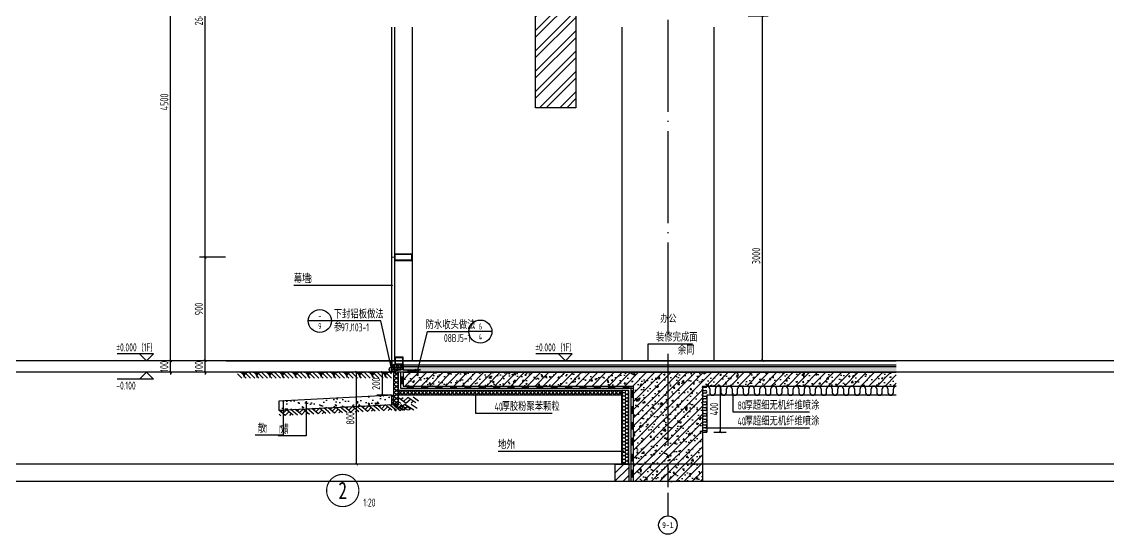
# Model space of a CAD drawing. Extents: x 198753 to 882193, y -399300 to 132460.
# Drawn here: x 370934 to 380374, y -1509 to 2948 of the extents above; entities that cross this region are included whole.
import ezdxf
from ezdxf.enums import TextEntityAlignment as Align

# ---------------------------------------------------------------- set-up
doc = ezdxf.new("R2010")
doc.units = 0
doc.header["$LTSCALE"] = 1000
doc.header["$MEASUREMENT"] = 0
doc.linetypes.add('DASH', pattern=[0.35, 0.25, -0.1])
doc.linetypes.add('DOTE', pattern=[2.42, 2, -0.2, 0.02, -0.2])
for name, color, linetype in [('00-图签', 7, 'Continuous'), ('01-标注_尺寸', 124, 'Continuous'), ('01-标注_标高', 200, 'Continuous'), ('01-标注_符号', 200, 'Continuous'), ('01-标注_轴线坐标', 132, 'Continuous'), ('02-TEXT_标注', 130, 'Continuous'), ('02-TEXT_轴号', 7, 'Continuous'), ('05-填充_156', 156, 'Continuous'), ('05-填充_天正', 26, 'Continuous'), ('A-0-房间名称', 7, 'Continuous'), ('A-D-玻璃剖线', 130, 'Continuous'), ('A-D-金属剖线', 200, 'Continuous'), ('A-O_散水', 134, 'Continuous'), ('A-STR-面层', 191, 'Continuous'), ('A-SUR_保温', 222, 'Continuous'), ('A-SUR_看线', 231, 'Continuous'), ('A-SUR_面层', 191, 'Continuous'), ('A-TECH_结构', 21, 'Continuous'), ('A_AXIS-轴线', 36, 'DOTE'), ('A_STR-砌块墙', 121, 'Continuous'), ('A_STR-砼墙', 51, 'Continuous'), ('AXIS_TEXT', 7, 'Continuous'), ('构造物', 145, 'Continuous'), ('钢龙骨', 173, 'Continuous')]:
    doc.layers.add(name, color=color, linetype=linetype)
doc.layers.add('04-不打印_辅助线', color=165, linetype='Continuous', plot=False)
doc.styles.add('_TCH_AXIS', font='STXIHEI.TTF', dxfattribs={"width": 0.75})
doc.styles.add('_TCH_DIM', font='ROS1', dxfattribs={"width": 0.8, "bigfont": 'JD'})
doc.styles.add('_TCH_DIM_T3', font='ROS1', dxfattribs={"width": 0.8, "bigfont": 'JD'})
doc.styles.add('_TCH_LABEL', font='STXIHEI.TTF', dxfattribs={"width": 0.75})
doc.styles.add('_TCH_SPACE', font='STXIHEI.TTF', dxfattribs={"width": 0.75, "height": 5})
doc.styles.add('COMPLEX', font='COMPLEX')
doc.dimstyles.new('_TCH_ARCH&&20', dxfattribs={"dimtxt": 70, "dimasz": 20, "dimexe": 50, "dimexo": 60, "dimgap": 20, "dimtad": 1, "dimdec": 0, "dimzin": 0, "dimdsep": 46, "dimtxsty": '_TCH_DIM_T3', "dimblk": 'ARCHTICK', "dimcen": 0.09, "dimclrt": 4, "dimazin": 2, "dimtfac": 1, "dimtdec": 0, "dimtix": 1, "dimtmove": 2, "dimatfit": 3, "dimfxl": 0, "dimtolj": 1, "dimtzin": 0, "dimarcsym": 0})
pattern_1 = [(45, (0, 0), (-35.355339, 35.355339), []), (50, (0, 0), (143.452037, -12.550427), [15, -165]), (355, (0, 0), (-27.750267, 150.438427), [12, -132]), (100.4514, (11.95, -1.05), (115.701876, 137.88791), [12.74804, -140.22842]), (46.1842, (0, 40), (213.44821, -33.1038), [22.5, -247.5]), (96.6356, (17.79, 37.24), (186.93254, 194.82357), [19.12206, -210.3426]), (351.1842, (0, 40), (186.93239, 194.82372), [18, -198]), (21, (20, 30), (119.38141, -80.523778), [15, -165]), (326, (20, 30), (48.663066, 145.03001), [12, -132]), (71.4514, (29.95, 23.29), (168.044526, 64.5061), [12.74804, -140.22842]), (37.5, (0, 0), (2.431971, 66.578771), [0, -130.4, 0, -134, 0, -132.5]), (7.5, (0, 0), (52.613907, 78.882342), [0, -76.4, 0, -127.4, 0, -50.5]), (327.5, (-44.6, 0), (106.764487, -4.510974), [0, -50, 0, -156, 0, -207]), (317.5, (-64.6, 0), (116.637234, 20.020996), [0, -65, 0, -103.6, 0, -147])]

# ---------------------------------------------------------------- blocks, each defined once
blk = doc.blocks.new('dasgfs')
at = {"layer": '01-标注_符号'}
for p, q in [((0, 0), (0, 146.5)), ((0, 146.5), (382.7, 146.5))]:
    blk.add_line(p, q, dxfattribs=at)
at = {"layer": '01-标注_符号', "const_width": 8}
blk.add_lwpolyline([(0, -4, 1), (0, 4, 1)], format="xyb", close=True, dxfattribs=at)
at = {"layer": '02-TEXT_标注', "style": '_TCH_DIM', "width": 0.8}
for s, p in [('装修完成面', (66.9, 167.5)), ('余同', (257.5, 55.5))]:
    blk.add_text(s, height=69.46, dxfattribs=at).set_placement(p)
blk = doc.blocks.new('_ArchTick')
at = {"color": 0, "linetype": 'ByBlock', "const_width": 0.4}
blk.add_lwpolyline([(-0.5, -0.5), (0.5, 0.5)], dxfattribs=at)
blk = doc.blocks.new('*D2089')
at = {"layer": '01-标注_尺寸', "color": 0, "lineweight": -2, "transparency": 16777216}
for p, q in [((61.7, 379.1), (142.4, 379.1)), ((92.4, 179.1), (92.4, 379.1)), ((61.7, 179.1), (142.4, 179.1))]:
    blk.add_line(p, q, dxfattribs=at)
at = {"layer": 'Defpoints', "color": 0, "transparency": 16777216}
for p in [(1.7, 379.1), (92.4, 379.1), (1.7, 179.1)]:
    blk.add_point(p, dxfattribs=at)
at = {"layer": '01-标注_尺寸', "color": 0, "lineweight": -2, "transparency": 16777216, "xscale": 20, "yscale": 20, "zscale": 20}
for p, rotation in [((92.4, 379.1), 90), ((92.4, 179.1), 270)]:
    blk.add_blockref('_ArchTick', p, dxfattribs=dict(at, rotation=rotation))
at = {"layer": '01-标注_尺寸', "color": 4, "transparency": 16777216, "insert": (37.4, 279.1), "char_height": 70, "attachment_point": 5, "rotation": 90, "style": '_TCH_DIM_T3'}
blk.add_mtext('\\A1;200', dxfattribs=at)
blk = doc.blocks.new('$LinePat$素土夯实')
at = {"color": 0}
for p, q in [((0, -210), (210, 0)), ((120, -300), (420, 0)), ((420, 0), (608, -188)), ((495, -300), (795, 0)), ((615, 0), (705, -90)), ((210, -210), (300, -300)), ((315, -105), (502, -293)), ((705, -300), (795, -210))]:
    blk.add_line(p, q, dxfattribs=at)
blk = doc.blocks.new('*U174')
at = {"layer": '05-填充_156'}
h = blk.add_hatch(dxfattribs=at)
h.set_pattern_fill('金属', color=256, scale=50)
h.set_pattern_definition([(45, (-150, -1800), (-88.388, 88.388), []), (45, (-91.07, -1800), (-88.388, 88.388), [])])
h.paths.add_polyline_path([(-350, 0), (0, 0), (0, -2300), (-350, -2300)])
at = {"layer": 'A-SUR_看线', "color": 8}
blk.add_lwpolyline([(-350, 0), (0, 0), (0, -2300), (-350, -2300)], close=True, dxfattribs=at)
blk = doc.blocks.new('A$C643B6CAF')
at = {"layer": '钢龙骨', "const_width": 10}
blk.add_lwpolyline([(0, -1.6), (-28, -1.6)], dxfattribs=at)
at = {"layer": '钢龙骨'}
for points in [[(0, 28.4), (0, -31.6), (150, -31.6), (150, 28.4)], [(4, 24.4), (4, -27.6), (146, -27.6), (146, 24.4)]]:
    blk.add_lwpolyline(points, close=True, dxfattribs=at)
blk = doc.blocks.new('A$C1C2A6847')
for p, q in [((52, 23.1), (55, 28.3)), ((52, 19.1), (55, 14)), ((55, 28.3), (55, 14))]:
    blk.add_line(p, q)
for points in [[(0, 21.1), (2, 23.1), (52, 23.1), (52, 19.1), (2, 19.1), (0, 21.1)], [(56, 42.1), (51, 37.1), (51, 5.1), (56, 0.1)], [(56.7, 41.4), (52, 36.7), (52, 26.6)], [(52, 25.6), (52, 16.6)], [(52, 15.6), (52, 5.6), (56.7, 0.9)]]:
    blk.add_lwpolyline(points)
for centre, start, end in [((52, 26.1), 270, 90), ((52, 16.1), 270, 90), ((56.4, 41.8), 315, 135), ((56.4, 0.5), 225, 45)]:
    blk.add_arc(centre, 0.5, start, end)
blk = doc.blocks.new('*D1291')
at = {"layer": '01-标注_尺寸', "color": 0, "lineweight": -2, "transparency": 16777216}
for p, q in [((372705.4, 0.3), (372477.8, 0.3)), ((372527.8, 0.3), (372527.8, 20.3)), ((372527.8, -99.7), (372527.8, 0.3)), ((372705.4, -99.7), (372477.8, -99.7)), ((372527.8, -99.7), (372527.8, -119.7))]:
    blk.add_line(p, q, dxfattribs=at)
at = {"layer": 'Defpoints', "color": 0, "transparency": 16777216}
for p in [(372527.8, 0.3), (372765.4, 0.3), (372765.4, -99.7)]:
    blk.add_point(p, dxfattribs=at)
at = {"layer": '01-标注_尺寸', "color": 0, "lineweight": -2, "transparency": 16777216, "xscale": 20, "yscale": 20, "zscale": 20}
for p, rotation in [((372527.8, 0.3), 270), ((372527.8, -99.7), 90)]:
    blk.add_blockref('_ArchTick', p, dxfattribs=dict(at, rotation=rotation))
at = {"layer": '01-标注_尺寸', "color": 4, "transparency": 16777216, "insert": (372472.8, -49.7), "char_height": 70, "attachment_point": 5, "rotation": 90, "style": '_TCH_DIM_T3'}
blk.add_mtext('\\A1;100', dxfattribs=at)
blk = doc.blocks.new('*D1292')
at = {"layer": '01-标注_尺寸', "color": 0, "lineweight": -2, "transparency": 16777216}
for p, q in [((372705.4, 900.2), (372477.8, 900.2)), ((372527.8, 0.3), (372527.8, 900.2)), ((372705.4, 0.3), (372477.8, 0.3))]:
    blk.add_line(p, q, dxfattribs=at)
at = {"layer": 'Defpoints', "color": 0, "transparency": 16777216}
for p in [(372527.8, 900.2), (372765.4, 900.2), (372765.4, 0.3)]:
    blk.add_point(p, dxfattribs=at)
at = {"layer": '01-标注_尺寸', "color": 0, "lineweight": -2, "transparency": 16777216, "xscale": 20, "yscale": 20, "zscale": 20}
for p, rotation in [((372527.8, 900.2), 90), ((372527.8, 0.3), 270)]:
    blk.add_blockref('_ArchTick', p, dxfattribs=dict(at, rotation=rotation))
at = {"layer": '01-标注_尺寸', "color": 4, "transparency": 16777216, "insert": (372472.8, 450.2), "char_height": 70, "attachment_point": 5, "rotation": 90, "style": '_TCH_DIM_T3'}
blk.add_mtext('\\A1;900', dxfattribs=at)
blk = doc.blocks.new('*D1293')
at = {"layer": '01-标注_尺寸', "color": 0, "lineweight": -2, "transparency": 16777216}
for p, q in [((372705.4, 3540), (372477.8, 3540)), ((372527.8, 900.2), (372527.8, 3540)), ((372705.4, 900.2), (372477.8, 900.2))]:
    blk.add_line(p, q, dxfattribs=at)
at = {"layer": 'Defpoints', "color": 0, "transparency": 16777216}
for p in [(372527.8, 3540), (372765.4, 3540), (372765.4, 900.2)]:
    blk.add_point(p, dxfattribs=at)
at = {"layer": '01-标注_尺寸', "color": 0, "lineweight": -2, "transparency": 16777216, "xscale": 20, "yscale": 20, "zscale": 20}
for p, rotation in [((372527.8, 3540), 90), ((372527.8, 900.2), 270)]:
    blk.add_blockref('_ArchTick', p, dxfattribs=dict(at, rotation=rotation))
at = {"layer": '01-标注_尺寸', "color": 4, "transparency": 16777216, "insert": (372472.8, 2989.5), "char_height": 70, "attachment_point": 5, "rotation": 90, "style": '_TCH_DIM_T3'}
blk.add_mtext('\\A1;2640', dxfattribs=at)
blk = doc.blocks.new('*D1310')
at = {"layer": '01-标注_尺寸', "color": 0, "lineweight": -2, "transparency": 16777216}
for p, q in [((377246.6, 3000), (377420.4, 3000)), ((377370.4, 0), (377370.4, 3000)), ((377246.6, 0), (377420.4, 0))]:
    blk.add_line(p, q, dxfattribs=at)
at = {"layer": 'Defpoints', "color": 0, "transparency": 16777216}
for p in [(377186.6, 3000), (377370.4, 3000), (377186.6, 0)]:
    blk.add_point(p, dxfattribs=at)
at = {"layer": '01-标注_尺寸', "color": 0, "lineweight": -2, "transparency": 16777216, "xscale": 20, "yscale": 20, "zscale": 20}
for p, rotation in [((377370.4, 3000), 90), ((377370.4, 0), 270)]:
    blk.add_blockref('_ArchTick', p, dxfattribs=dict(at, rotation=rotation))
at = {"layer": '01-标注_尺寸', "color": 4, "transparency": 16777216, "insert": (377315.4, 911.5), "char_height": 70, "attachment_point": 5, "rotation": 90, "style": '_TCH_DIM_T3'}
blk.add_mtext('\\A1;3000', dxfattribs=at)
blk = doc.blocks.new('_AXISO')
blk.add_circle((0, 0), 0.5)
at = {"layer": 'AXIS_TEXT', "style": 'COMPLEX', "width": 1.041667}
blk.add_attdef('A', text='', height=0.56, dxfattribs=at).set_placement((-0.25, -0.28), (0.25, -0.28), align=Align.FIT)
blk = doc.blocks.new('$LinePat$自然土壤')
at = {"color": 0}
for p, q in [((0, -90), (71, -19)), ((0, -300), (211, -89)), ((210, -300), (286, -224)), ((420, -300), (630, -90))]:
    blk.add_line(p, q, dxfattribs=at)
for points in [[(0, 0), (630, 0), (168, -45), (462, -45)], [(168, -45), (462, -45), (252, -132), (378, -132)], [(252, -132), (378, -132), (315, -300)]]:
    blk.add_solid(points, dxfattribs=at)
blk = doc.blocks.new('$LinePat$保温板1')
at = {"color": 0}
for p, q in [((0, 0), (16, -20)), ((0, -20), (16, 0))]:
    blk.add_line(p, q, dxfattribs=at)
blk = doc.blocks.new('$LinePat$防水层2')
at = {"color": 0}
blk.add_line((0, 0), (600, 0), dxfattribs=at)
blk.add_solid([(150, 0), (450, 0), (150, -100), (450, -100)], dxfattribs=at)
blk = doc.blocks.new('$LinePat$保温层')
at = {"color": 0}
for p, q in [((24, -24), (24, -56)), ((72, -56), (72, -24))]:
    blk.add_line(p, q, dxfattribs=at)
for centre, start, end in [((96, -24), 90, 180), ((0, -24), 0, 90), ((48, -56), 180, 0)]:
    blk.add_arc(centre, 24, start, end, dxfattribs=at)
blk = doc.blocks.new('*D1311')
at = {"layer": '01-标注_尺寸', "color": 0, "lineweight": -2, "transparency": 16777216}
for p, q in [((376947.8, -220), (377055.1, -220)), ((377005.1, -620), (377005.1, -220)), ((376947.8, -620), (377055.1, -620))]:
    blk.add_line(p, q, dxfattribs=at)
at = {"layer": 'Defpoints', "color": 0, "transparency": 16777216}
for p in [(376887.8, -220), (377005.1, -220), (376887.8, -620)]:
    blk.add_point(p, dxfattribs=at)
at = {"layer": '01-标注_尺寸', "color": 0, "lineweight": -2, "transparency": 16777216, "xscale": 20, "yscale": 20, "zscale": 20}
for p, rotation in [((377005.1, -220), 90), ((377005.1, -620), 270)]:
    blk.add_blockref('_ArchTick', p, dxfattribs=dict(at, rotation=rotation))
at = {"layer": '01-标注_尺寸', "color": 4, "transparency": 16777216, "insert": (376950.1, -420), "char_height": 70, "attachment_point": 5, "rotation": 90, "style": '_TCH_DIM_T3'}
blk.add_mtext('\\A1;400', dxfattribs=at)
blk = doc.blocks.new('$LinePat$聚苯板')
at = {"color": 0}
for p, q in [((14.8, -8.6), (0, 0)), ((29.7, 0), (14.8, -8.6)), ((14.8, -25.7), (0, -34.3)), ((0, -34.3), (0, -51.4)), ((0, -51.4), (14.8, -60)), ((14.8, -8.6), (14.8, -25.7)), ((29.7, -34.3), (14.8, -25.7)), ((14.8, -60), (29.7, -51.4))]:
    blk.add_line(p, q, dxfattribs=at)
blk = doc.blocks.new('$LinePat$岩棉板')
at = {"color": 0}
for p, q in [((0, -17), (12, -67)), ((12, -67), (24, -17))]:
    blk.add_line(p, q, dxfattribs=at)
for centre, start, end in [((12, -17), 0, 180), ((0, -67), 270, 0), ((24, -67), 180, 270)]:
    blk.add_arc(centre, 12, start, end, dxfattribs=at)
at = {"layer": 'Defpoints'}
blk.add_point((0, 0), dxfattribs=at)
at = {"layer": 'Defpoints', "color": 0}
blk.add_point((24, -84), dxfattribs=at)
blk = doc.blocks.new('*D1438')
at = {"layer": '01-标注_尺寸', "color": 0, "lineweight": -2, "transparency": 16777216}
for p, q in [((373929.4, -100), (373793.7, -100)), ((373843.7, -900), (373843.7, -100)), ((373929.4, -900), (373793.7, -900))]:
    blk.add_line(p, q, dxfattribs=at)
at = {"layer": 'Defpoints', "color": 0, "transparency": 16777216}
for p in [(373843.7, -100), (373989.4, -100), (373989.4, -900)]:
    blk.add_point(p, dxfattribs=at)
at = {"layer": '01-标注_尺寸', "color": 0, "lineweight": -2, "transparency": 16777216, "xscale": 20, "yscale": 20, "zscale": 20}
for p, rotation in [((373843.7, -100), 90), ((373843.7, -900), 270)]:
    blk.add_blockref('_ArchTick', p, dxfattribs=dict(at, rotation=rotation))
at = {"layer": '01-标注_尺寸', "color": 4, "transparency": 16777216, "insert": (373788.7, -500), "char_height": 70, "attachment_point": 5, "rotation": 90, "style": '_TCH_DIM_T3'}
blk.add_mtext('\\A1;800', dxfattribs=at)
blk = doc.blocks.new('*D1470')
at = {"layer": '01-标注_尺寸', "color": 0, "lineweight": -2, "transparency": 16777216}
for p, q in [((372227.8, 0), (372227.8, 20)), ((372695.4, 0), (372177.8, 0)), ((372227.8, -99.7), (372227.8, 0)), ((372695.4, -99.7), (372177.8, -99.7)), ((372227.8, -99.7), (372227.8, -119.7))]:
    blk.add_line(p, q, dxfattribs=at)
at = {"layer": 'Defpoints', "color": 0, "transparency": 16777216}
for p in [(372227.8, 0), (372755.4, 0), (372755.4, -99.7)]:
    blk.add_point(p, dxfattribs=at)
at = {"layer": '01-标注_尺寸', "color": 0, "lineweight": -2, "transparency": 16777216, "xscale": 20, "yscale": 20, "zscale": 20}
for p, rotation in [((372227.8, 0), 270), ((372227.8, -99.7), 90)]:
    blk.add_blockref('_ArchTick', p, dxfattribs=dict(at, rotation=rotation))
at = {"layer": '01-标注_尺寸', "color": 4, "transparency": 16777216, "insert": (372172.8, -49.9), "char_height": 70, "attachment_point": 5, "rotation": 90, "style": '_TCH_DIM_T3'}
blk.add_mtext('\\A1;100', dxfattribs=at)
blk = doc.blocks.new('*D1471')
at = {"layer": '01-标注_尺寸', "color": 0, "lineweight": -2, "transparency": 16777216}
for p, q in [((372695.4, 4500), (372177.8, 4500)), ((372227.8, 0), (372227.8, 4500)), ((372695.4, 0), (372177.8, 0))]:
    blk.add_line(p, q, dxfattribs=at)
at = {"layer": 'Defpoints', "color": 0, "transparency": 16777216}
for p in [(372227.8, 4500), (372755.4, 4500), (372755.4, 0)]:
    blk.add_point(p, dxfattribs=at)
at = {"layer": '01-标注_尺寸', "color": 0, "lineweight": -2, "transparency": 16777216, "xscale": 20, "yscale": 20, "zscale": 20}
for p, rotation in [((372227.8, 4500), 90), ((372227.8, 0), 270)]:
    blk.add_blockref('_ArchTick', p, dxfattribs=dict(at, rotation=rotation))
at = {"layer": '01-标注_尺寸', "color": 4, "transparency": 16777216, "insert": (372172.8, 2250), "char_height": 70, "attachment_point": 5, "rotation": 90, "style": '_TCH_DIM_T3'}
blk.add_mtext('\\A1;4500', dxfattribs=at)
blk = doc.blocks.new('*D1497')
at = {"layer": '01-标注_尺寸', "color": 0, "lineweight": -2, "transparency": 16777216}
for p, q in [((374147.8, -100), (374018.3, -100)), ((374068.3, -300), (374068.3, -100)), ((374147.8, -300), (374018.3, -300))]:
    blk.add_line(p, q, dxfattribs=at)
at = {"layer": 'Defpoints', "color": 0, "transparency": 16777216}
for p in [(374068.3, -100), (374207.8, -100), (374207.8, -300)]:
    blk.add_point(p, dxfattribs=at)
at = {"layer": '01-标注_尺寸', "color": 0, "lineweight": -2, "transparency": 16777216, "xscale": 20, "yscale": 20, "zscale": 20}
for p, rotation in [((374068.3, -100), 90), ((374068.3, -300), 270)]:
    blk.add_blockref('_ArchTick', p, dxfattribs=dict(at, rotation=rotation))
at = {"layer": '01-标注_尺寸', "color": 4, "transparency": 16777216, "insert": (374013.3, -200), "char_height": 70, "attachment_point": 5, "rotation": 90, "style": '_TCH_DIM_T3'}
blk.add_mtext('\\A1;200', dxfattribs=at)
blk = doc.blocks.new('A$C09B4124F')
at = {"layer": '05-填充_天正'}
h = blk.add_hatch(dxfattribs=at)
h.set_pattern_fill('HONEY', color=256, scale=10, style=0)
h.set_pattern_definition([(0, (2482.427, 1079.129), (23.8125, 13.74815), [15.875, -31.75]), (120, (2482.427, 1079.129), (-23.8125, 13.748155), [15.875, -31.75]), (60, (2482.427, 1079.129), (3e-06, 27.496305), [-31.75, 15.875])])
h.paths.add_polyline_path([(1.7, 168.1), (21.7, 168.1), (21.7, 98), (1.7, 99.1)])
h.paths.add_polyline_path([(19.7, 178.1), (1.7, 178.1), (1.7, 179.1)])
blk.add_hatch(color=256, dxfattribs=at).paths.add_polyline_path([(1.7, 179.1), (21.7, 178.1), (21.7, 168.1), (1.7, 169.1)])
h = blk.add_hatch(dxfattribs=at)
h.set_pattern_fill('混凝土', color=256, scale=20, style=0)
h.set_pattern_definition([(50, (-478994.78, 316224.1), (143.452037, -12.550427), [15, -165]), (355, (-478994.78, 316224.1), (-27.750267, 150.438427), [12, -132]), (100.4514, (-478982.82, 316223.05), (115.701876, 137.88791), [12.748038, -140.228422]), (46.1842, (-478994.78, 316264.1), (213.44821, -33.103803), [22.5, -247.5]), (96.6356, (-478977, 316261.34), (186.93254, 194.823574), [19.12206, -210.3426]), (351.1842, (-478994.78, 316264.1), (186.93239, 194.82372), [18, -198]), (21, (-478974.78, 316254.1), (119.38141, -80.523778), [15, -165]), (326, (-478974.78, 316254.1), (48.663066, 145.03001), [12, -132]), (71.4514, (-478964.83, 316247.39), (168.044526, 64.5061), [12.748038, -140.228422]), (37.5, (-478994.78, 316224.1), (2.431971, 66.5787708), [0, -130.4, 0, -134, 0, -132.5]), (7.5, (-478994.78, 316224.1), (52.6139075, 78.882342), [0, -76.4, 0, -127.4, 0, -50.5]), (327.5, (-479039.38, 316224.1), (106.764487, -4.5109743), [0, -50, 0, -156, 0, -207]), (317.5, (-479059.38, 316224.1), (116.637234, 20.020996), [0, -65, 0, -103.6, 0, -147])])
h.paths.add_polyline_path([(31.7, 177.6), (1001.7, 129.1), (1001.7, 49.1), (779.6, 60.2), (778.9, 60.9), (778.1, 60.3), (308.7, 83.8), (306.4, 85.9), (303.9, 84), (31.7, 97.6)])
at = {"layer": '01-标注_符号'}
for p, q in [((763.2, 122.2), (763.2, -174.2)), ((763.2, -174.2), (1006.8, -174.2))]:
    blk.add_line(p, q, dxfattribs=at)
at = {"layer": '01-标注_符号', "const_width": 8}
blk.add_lwpolyline([(763.2, 126.2, 1), (763.2, 118.2, 1)], format="xyb", close=True, dxfattribs=at)
at = {"layer": '05-填充_天正'}
blk.add_lwpolyline([(21.7, 178.1), (1.7, 179.1), (1.7, 169.1), (21.7, 168.1)], close=True, dxfattribs=at)
at = {"layer": 'A-O_散水'}
for points in [[(1.7, 99.1), (1.7, 179.1), (1001.7, 129.1), (1001.7, 49.1), (1.7, 99.1)], [(21.7, 178.1), (21.7, 98.1)]]:
    blk.add_lwpolyline(points, dxfattribs=at)
at = {"layer": 'A-SUR_看线', "yscale": 0.1666666666666667, "zscale": 0.1666666666666667}
for p, xscale, rotation in [((-200.5, 99.1), 0.2544623373650994, 1.648588018192009e-11), ((1.7, 99.1), 0.1799189972606147, 357.1375947739762), ((144.6, 92), 0.1799189972606147, 357.1375947739762), ((287.5, 84.8), 0.1799189972606147, 357.1375947739762), ((430.3, 77.7), 0.1799189972606147, 357.1375947739762), ((573.2, 70.6), 0.1799189972606147, 357.1375947739762), ((716, 63.4), 0.1799189972606147, 357.1375947739762), ((858.9, 56.3), 0.1799189972606147, 357.1375947739762)]:
    blk.add_blockref('$LinePat$素土夯实', p, dxfattribs=dict(at, xscale=xscale, rotation=rotation))
at = {"layer": '02-TEXT_标注', "style": '_TCH_DIM'}
for s, height, width, p in [('散', 69.5, 0.8, (916.3, -153.2)), ('1', 70, 0.64, (978.3, -153.2))]:
    blk.add_text(s, height=height, dxfattribs=dict(at, width=width)).set_placement(p)
at = {"layer": '01-标注_尺寸'}
dim = blk.add_aligned_dim(p1=(1.7, 179.1), p2=(1.7, 379.1), distance=-90.6, dimstyle='_TCH_ARCH&&20', dxfattribs=at)
dim.commit()
dim.dimension.update_dxf_attribs({"geometry": '*D2089', "text_midpoint": (37.4, 279.1)})

msp = doc.modelspace()

# ---------------------------------------------------------------- hatches: boundary and pattern name
at = {"layer": '05-填充_天正'}
h = msp.add_hatch(dxfattribs=at)
h.set_pattern_fill('混凝土', color=256, scale=20, style=0)
h.set_pattern_definition([(50, (0, 0), (143.452037, -12.550427), [15, -165]), (355, (0, 0), (-27.750267, 150.438427), [12, -132]), (100.4514, (11.95, -1.05), (115.701876, 137.88791), [12.74804, -140.22842]), (46.1842, (0, 40), (213.44821, -33.1038), [22.5, -247.5]), (96.6356, (17.79, 37.24), (186.93254, 194.82357), [19.12206, -210.3426]), (351.1842, (0, 40), (186.93239, 194.82372), [18, -198]), (21, (20, 30), (119.38141, -80.523778), [15, -165]), (326, (20, 30), (48.663066, 145.03001), [12, -132]), (71.4514, (29.95, 23.29), (168.044526, 64.5061), [12.74804, -140.22842]), (37.5, (0, 0), (2.431971, 66.578771), [0, -130.4, 0, -134, 0, -132.5]), (7.5, (0, 0), (52.613907, 78.882342), [0, -76.4, 0, -127.4, 0, -50.5]), (327.5, (-44.6, 0), (106.764487, -4.510974), [0, -50, 0, -156, 0, -207]), (317.5, (-64.6, 0), (116.637234, 20.020996), [0, -65, 0, -103.6, 0, -147])])
h.paths.add_polyline_path([(374247.8, -50), (374247.8, -100), (378531.9, -100), (378531.9, -50)])
h = msp.add_hatch(dxfattribs=at)
h.set_pattern_fill('钢筋混凝土', color=256, scale=20, style=0)
h.set_pattern_definition(pattern_1)
h.paths.add_polyline_path([(374247.8, -220), (376247.8, -220), (376547.8, -180), (376547.8, -100), (374247.8, -100)])
h = msp.add_hatch(dxfattribs=at)
h.set_pattern_fill('钢筋混凝土', color=256, scale=20, style=0)
h.set_pattern_definition(pattern_1)
h.paths.add_polyline_path([(376547.8, -180), (376247.8, -220), (376247.8, -1050), (376847.8, -1050), (376847.8, -220)])
h = msp.add_hatch(dxfattribs=at)
h.set_pattern_fill('钢筋混凝土', color=256, scale=20, style=0)
h.set_pattern_definition(pattern_1)
h.paths.add_polyline_path([(376547.8, -180), (376847.8, -220), (378531.9, -220), (378531.9, -100), (376547.8, -100)])
h = msp.add_hatch(dxfattribs=at)
h.set_pattern_fill('普通砖', color=256, scale=20, style=0)
h.set_pattern_definition([(45, (0, 35.9), (-35.355353, 35.355353), [])])
h.paths.add_polyline_path([(376207.8, -900), (376087.8, -900), (376087.8, -1050), (376207.8, -1050)])

# ---------------------------------------------------------------- linework, layer by layer
at = {"layer": '01-标注_标高'}
for p, q in [((372077.8, 60.5), (371761.9, 60.5)), ((372017.8, 0.5), (371957.8, 60.5)), ((372177.8, 0.5), (371957.8, 0.5)), ((372017.8, 0.5), (372077.8, 60.5)), ((375717.4, 60), (375401.6, 60)), ((375657.4, 0), (375597.4, 60)), ((375657.4, 0), (375717.4, 60)), ((375817.4, 0), (375597.4, 0)), ((372077.8, -159.7), (371761.9, -159.7)), ((372017.8, -99.7), (371957.8, -159.7)), ((372177.8, -99.7), (371957.8, -99.7)), ((372017.8, -99.7), (372077.8, -159.7))]:
    msp.add_line(p, q, dxfattribs=at)
at = {"layer": '01-标注_符号'}
for p, q in [((373624.1, 346.2), (373424.1, 346.2)), ((374053.7, 346.2), (373624.1, 346.2)), ((374145.3, -52.5), (374053.7, 346.2)), ((374374.8, -83.7), (374459, 253.7)), ((374459, 253.7), (374819.1, 253.7)), ((375019.1, 253.7), (374819.1, 253.7)), ((373206.4, -350), (373206.4, -646.5)), ((374876.4, -299.5), (374876.4, -455.2)), ((377112.5, -289.2), (377112.5, -444.9)), ((374876.4, -455.2), (375542.7, -455.2)), ((377112.5, -444.9), (377778.9, -444.9)), ((373206.4, -646.5), (372962.8, -646.5)), ((376872.3, -582.5), (377016.9, -582.5)), ((377016.9, -582.5), (377778.9, -582.5))]:
    msp.add_line(p, q, dxfattribs=at)
for points, const_width in [([(374146.8, 656, 1), (374154.8, 656, 1)], 8), ([(377112.5, -285.2, 1), (377112.5, -293.2, 1)], 8), ([(373206.4, -346, 1), (373206.4, -354, 1)], 8), ([(374876.4, -295.5, 1), (374876.4, -303.5, 1)], 8), ([(376868.3, -582.5, 1), (376876.3, -582.5, 1)], 8), ([(376157.7, -787.4, 1), (376165.7, -787.4, 1)], 8), ([(373863, -1128, 1), (373583, -1128, 1)], 10)]:
    msp.add_lwpolyline(points, format="xyb", close=True, dxfattribs=dict(at, const_width=const_width))
for points in [[(373298.1, 656), (374150.8, 656)], [(375072.4, -787.4), (376161.7, -787.4)]]:
    msp.add_lwpolyline(points, dxfattribs=at)
for centre, radius in [((373524.1, 346.2), 100), ((374919.1, 253.7), 100), ((374150.8, -76.5), 24.7), ((374373.5, -89), 5.4)]:
    msp.add_circle(centre, radius, dxfattribs=at)
at = {"layer": '01-标注_轴线坐标'}
msp.add_line((376547.8, -1148.8), (376547.8, -1348.8), dxfattribs=at)
at = {"layer": '04-不打印_辅助线', "color": 251}
for p, q in [((419311, 0), (338573.5, 0)), ((419311, -100), (338573.5, -100)), ((419311, -900), (338573.5, -900)), ((419311, -1050), (338573.5, -1050))]:
    msp.add_line(p, q, dxfattribs=at)
at = {"layer": 'A-D-玻璃剖线'}
msp.add_lwpolyline([(374147.8, 2900), (374147.8, 0), (374175.8, 0), (374175.8, 2900)], dxfattribs=at)
at = {"layer": 'A-D-金属剖线'}
msp.add_lwpolyline([(374247.8, -35), (374247.8, -78.7), (374147.8, -93.7), (374147.8, 0), (374175.8, 0), (374175.8, -3), (374150.8, -3), (374150.8, -90.3), (374244.8, -76.1), (374244.8, -35), (374247.8, -35)], dxfattribs=at)
at = {"layer": 'A-STR-面层', "linetype": 'DASH', "ltscale": 0.5}
msp.add_lwpolyline([(374247.1, 0), (378531.9, 0)], dxfattribs=at)
at = {"layer": 'A-STR-面层'}
msp.add_lwpolyline([(374247.1, -35), (378531.9, -35)], dxfattribs=at)
at = {"layer": 'A-SUR_保温'}
for p, q in [((376147.8, -900), (376147.8, -260)), ((376147.8, -300), (374207.8, -300)), ((376847.8, -620), (376887.8, -620))]:
    msp.add_line(p, q, dxfattribs=at)
for points in [[(374167.8, -380), (374207.8, -380), (374207.8, -100)], [(374167.8, -380), (374167.8, -100)], [(376207.8, -900), (376207.8, -260), (374207.8, -260)], [(376227.8, -900), (376227.8, -240), (374227.8, -240)], [(376227.8, -900), (376227.8, -240), (374227.8, -240)], [(376227.8, -900), (376227.8, -290)], [(376227.8, -900), (376227.8, -290)], [(378531.9, -300), (376887.8, -300), (376887.8, -620)]]:
    msp.add_lwpolyline(points, dxfattribs=at)
at = {"layer": 'A-SUR_面层'}
for p, q in [((374247.8, -50), (378531.9, -50)), ((374247.8, -100), (378531.9, -100))]:
    msp.add_line(p, q, dxfattribs=at)
at = {"layer": 'A-TECH_结构'}
for points in [[(376147.8, 2900), (376147.8, 0)], [(376947.8, 2900), (376947.8, 0)]]:
    msp.add_lwpolyline(points, dxfattribs=at)
at = {"layer": 'A_AXIS-轴线', "ltscale": 0.4}
for p, q in [((376547.8, 14580.9), (376547.8, -1098.8)), ((372710.5, 0), (377749.1, 0)), ((372902.5, 0), (378531.9, 0))]:
    msp.add_line(p, q, dxfattribs=at)
at = {"layer": 'A_STR-砌块墙'}
for p, q in [((376087.8, -900), (376207.8, -900)), ((376087.8, -900), (376087.8, -1050)), ((376207.8, -900), (376207.8, -1050))]:
    msp.add_line(p, q, dxfattribs=at)
at = {"layer": 'A_STR-砼墙'}
for p, q in [((374247.8, -100), (376547.8, -100)), ((374247.8, -100), (374247.8, -220)), ((376547.8, -100), (378531.9, -100)), ((374247.8, -220), (376247.8, -220)), ((376247.8, -220), (376247.8, -1050)), ((376847.8, -220), (376847.8, -1050)), ((376847.8, -220), (378531.9, -220))]:
    msp.add_line(p, q, dxfattribs=at)
at = {"layer": '钢龙骨'}
msp.add_line((374147.8, 2700), (374147.8, 50), dxfattribs=at)
msp.add_lwpolyline([(374325.8, 2900), (374325.8, 0)], dxfattribs=at)
at = {"layer": '钢龙骨', "const_width": 10}
msp.add_lwpolyline([(374175.8, 0), (374147.8, 0)], dxfattribs=at)
at = {"layer": '钢龙骨'}
for points in [[(374175.8, 30), (374175.8, -30), (374247.8, -30), (374247.8, 30)], [(374179.8, 26), (374179.8, -26), (374243.8, -26), (374243.8, 26)]]:
    msp.add_lwpolyline(points, close=True, dxfattribs=at)

# ---------------------------------------------------------------- block references
msp.add_blockref('dasgfs', (376378, 0))
at = {"xscale": -1}
msp.add_blockref('A$C09B4124F', (374169.6, -479.1), dxfattribs=at)
at = {"layer": '00-图签'}
msp.add_blockref('*U174', (375747.8, 4499.9), dxfattribs=at)
at = {"layer": '01-标注_轴线坐标'}
ref = msp.add_blockref('_AXISO', (376547.8, -1428.8), dxfattribs=dict(at, xscale=160, yscale=160, zscale=160))
ref.add_attrib('A', '9-1', dxfattribs={"layer": '02-TEXT_轴号', "height": 51.56, "style": '_TCH_AXIS', "width": 1.333929}).set_placement((376498.1, -1454.6), (376597.5, -1454.6), align=Align.FIT)
at = {"layer": 'A-SUR_保温'}
for name, p, xscale, yscale, zscale, rotation in [('$LinePat$岩棉板', (374166.5, -80), 0.6516090261957906, 0.5941895062325717, 0.5941895062325717, 179.9999999999694), ('$LinePat$岩棉板', (374182.1, -80), 0.6516090261957906, 0.5941895062325717, 0.5941895062325717, 179.9999999999694), ('$LinePat$岩棉板', (374197.7, -80), 0.6516090261957906, 0.5941895062325717, 0.5941895062325717, 179.9999999999694), ('$LinePat$岩棉板', (374213.4, -80), 0.6516090261957906, 0.5941895062325717, 0.5941895062325717, 179.9999999999694), ('$LinePat$岩棉板', (374229, -80), 0.6516090261957906, 0.5941895062325717, 0.5941895062325717, 179.9999999999694), ('$LinePat$岩棉板', (374244.7, -80), 0.6516090261957906, 0.5941895062325717, 0.5941895062325717, 179.9999999999694), ('$LinePat$防水层2', (374247.8, -80), 0.25, 0.2, 0.2, 2.527100816603729e-09), ('$LinePat$防水层2', (374227.8, -240), 0.2333333333339136, 0.2, 0.2, 90.00000000002382), ('$LinePat$防水层2', (374372.8, -240), 0.2083333333324542, 0.2, 0.2, 179.9999999999695), ('$LinePat$防水层2', (374497.8, -240), 0.2083333333324542, 0.2, 0.2, 179.9999999999695), ('$LinePat$防水层2', (374622.8, -240), 0.2083333333324542, 0.2, 0.2, 179.9999999999695), ('$LinePat$防水层2', (374747.8, -240), 0.2083333333324542, 0.2, 0.2, 179.9999999999695), ('$LinePat$防水层2', (374872.8, -240), 0.2083333333324542, 0.2, 0.2, 179.9999999999695), ('$LinePat$防水层2', (374997.8, -240), 0.2083333333324542, 0.2, 0.2, 179.9999999999695), ('$LinePat$防水层2', (375122.8, -240), 0.2083333333324542, 0.2, 0.2, 179.9999999999695), ('$LinePat$防水层2', (375247.8, -240), 0.2083333333324542, 0.2, 0.2, 179.9999999999695), ('$LinePat$防水层2', (375372.8, -240), 0.2083333333324542, 0.2, 0.2, 179.9999999999695), ('$LinePat$防水层2', (375497.8, -240), 0.2083333333324542, 0.2, 0.2, 179.9999999999695), ('$LinePat$防水层2', (375622.8, -240), 0.2083333333324542, 0.2, 0.2, 179.9999999999695), ('$LinePat$防水层2', (375747.8, -240), 0.2083333333324542, 0.2, 0.2, 179.9999999999695), ('$LinePat$防水层2', (375872.8, -240), 0.2083333333324542, 0.2, 0.2, 179.9999999999695), ('$LinePat$防水层2', (375997.8, -240), 0.2083333333324542, 0.2, 0.2, 179.9999999999695), ('$LinePat$防水层2', (376122.8, -240), 0.2083333333324542, 0.2, 0.2, 179.9999999999695), ('$LinePat$防水层2', (376247.8, -240), 0.2083333333324542, 0.2, 0.2, 179.9999999999695), ('$LinePat$防水层2', (376227.8, -358.3), 0.2305555555553583, 0.2, 0.2, 90.00000000006429), ('$LinePat$保温层', (376887.8, -220), 0.5208333332248463, 0.4999999998742679, 0.4999999998742679, 270.0000000000834), ('$LinePat$保温层', (376887.8, -270), 0.5208333332248463, 0.4999999998742679, 0.4999999998742679, 270.0000000000834), ('$LinePat$保温层', (376887.8, -220), 1.007398462743725, 0.9999999997485357, 0.9999999997485357, 359.999999999994), ('$LinePat$保温层', (376984.5, -220), 1.007398462743725, 0.9999999997485357, 0.9999999997485357, 359.999999999994), ('$LinePat$保温层', (377081.2, -220), 1.007398462743725, 0.9999999997485357, 0.9999999997485357, 359.999999999994), ('$LinePat$保温层', (377178, -220), 1.007398462743725, 0.9999999997485357, 0.9999999997485357, 359.999999999994), ('$LinePat$保温层', (377274.7, -220), 1.007398462743725, 0.9999999997485357, 0.9999999997485357, 359.999999999994), ('$LinePat$保温层', (377371.4, -220), 1.007398462743725, 0.9999999997485357, 0.9999999997485357, 359.999999999994), ('$LinePat$保温层', (377468.1, -220), 1.007398462743725, 0.9999999997485357, 0.9999999997485357, 359.999999999994), ('$LinePat$保温层', (377564.8, -220), 1.007398462743725, 0.9999999997485357, 0.9999999997485357, 359.999999999994), ('$LinePat$保温层', (377661.5, -220), 1.007398462743725, 0.9999999997485357, 0.9999999997485357, 359.999999999994), ('$LinePat$保温层', (377758.2, -220), 1.007398462743725, 0.9999999997485357, 0.9999999997485357, 359.999999999994), ('$LinePat$保温层', (377854.9, -220), 1.007398462743725, 0.9999999997485357, 0.9999999997485357, 359.999999999994), ('$LinePat$保温层', (377951.6, -220), 1.007398462743725, 0.9999999997485357, 0.9999999997485357, 359.999999999994), ('$LinePat$保温层', (378048.3, -220), 1.007398462743725, 0.9999999997485357, 0.9999999997485357, 359.999999999994), ('$LinePat$保温层', (378145.1, -220), 1.007398462743725, 0.9999999997485357, 0.9999999997485357, 359.999999999994), ('$LinePat$保温层', (378241.8, -220), 1.007398462743725, 0.9999999997485357, 0.9999999997485357, 359.999999999994), ('$LinePat$保温层', (378338.5, -220), 1.007398462743725, 0.9999999997485357, 0.9999999997485357, 359.999999999994), ('$LinePat$保温层', (378435.2, -220), 1.007398462743725, 0.9999999997485357, 0.9999999997485357, 359.999999999994), ('$LinePat$防水层2', (376227.8, -496.7), 0.2305555555553583, 0.2, 0.2, 90.00000000006429), ('$LinePat$保温层', (376887.8, -320), 0.5208333332248463, 0.4999999998742679, 0.4999999998742679, 270.0000000000834), ('$LinePat$保温层', (376887.8, -370), 0.5208333332248463, 0.4999999998742679, 0.4999999998742679, 270.0000000000834), ('$LinePat$保温层', (376887.8, -420), 0.5208333332248463, 0.4999999998742679, 0.4999999998742679, 270.0000000000834), ('$LinePat$保温层', (376887.8, -470), 0.5208333332248463, 0.4999999998742679, 0.4999999998742679, 270.0000000000834), ('$LinePat$防水层2', (376227.8, -635), 0.2305555555553583, 0.2, 0.2, 90.00000000006429), ('$LinePat$保温层', (376887.8, -520), 0.5208333332248463, 0.4999999998742679, 0.4999999998742679, 270.0000000000834), ('$LinePat$防水层2', (376227.8, -773.3), 0.2305555555553583, 0.2, 0.2, 90.00000000006429), ('$LinePat$保温层', (376887.8, -570), 0.5208333332248463, 0.4999999998742679, 0.4999999998742679, 270.0000000000834), ('$LinePat$防水层2', (376227.8, -911.7), 0.2305555555553583, 0.2, 0.2, 90.00000000006429), ('$LinePat$防水层2', (376227.8, -1050), 0.2305555555553583, 0.2, 0.2, 90.00000000006429)]:
    msp.add_blockref(name, p, dxfattribs=dict(at, xscale=xscale, yscale=yscale, zscale=zscale, rotation=rotation))
at = {"layer": 'A-SUR_保温', "color": 26, "yscale": 2, "zscale": 2}
for p, xscale, rotation in [((374167.8, -135), 2.187499999982264, 90.00000000001191), ((374167.8, -170), 2.187499999982264, 90.00000000001191), ((374167.8, -205), 2.187499999982264, 90.00000000001191), ((374167.8, -240), 2.187499999982264, 90.00000000001191), ((374167.8, -275), 2.187499999982264, 90.00000000001191), ((374167.8, -310), 2.187499999982264, 90.00000000001191), ((374207.8, -260), 2.020833333326239, 2.948994561836035e-11), ((374240.2, -260), 2.020833333326239, 2.948994561836035e-11), ((374272.5, -260), 2.020833333326239, 2.948994561836035e-11), ((374304.8, -260), 2.020833333326239, 2.948994561836035e-11), ((374337.2, -260), 2.020833333326239, 2.948994561836035e-11), ((374369.5, -260), 2.020833333326239, 2.948994561836035e-11), ((374401.8, -260), 2.020833333326239, 2.948994561836035e-11), ((374434.2, -260), 2.020833333326239, 2.948994561836035e-11), ((374466.5, -260), 2.020833333326239, 2.948994561836035e-11), ((374498.8, -260), 2.020833333326239, 2.948994561836035e-11), ((374531.2, -260), 2.020833333326239, 2.948994561836035e-11), ((374563.5, -260), 2.020833333326239, 2.948994561836035e-11), ((374595.8, -260), 2.020833333326239, 2.948994561836035e-11), ((374628.2, -260), 2.020833333326239, 2.948994561836035e-11), ((374660.5, -260), 2.020833333326239, 2.948994561836035e-11), ((374692.8, -260), 2.020833333326239, 2.948994561836035e-11), ((374725.2, -260), 2.020833333326239, 2.948994561836035e-11), ((374757.5, -260), 2.020833333326239, 2.948994561836035e-11), ((374789.8, -260), 2.020833333326239, 2.948994561836035e-11), ((374822.2, -260), 2.020833333326239, 2.948994561836035e-11), ((374854.5, -260), 2.020833333326239, 2.948994561836035e-11), ((374886.8, -260), 2.020833333326239, 2.948994561836035e-11), ((374919.2, -260), 2.020833333326239, 2.948994561836035e-11), ((374951.5, -260), 2.020833333326239, 2.948994561836035e-11), ((374983.8, -260), 2.020833333326239, 2.948994561836035e-11), ((375016.2, -260), 2.020833333326239, 2.948994561836035e-11), ((375048.5, -260), 2.020833333326239, 2.948994561836035e-11), ((375080.8, -260), 2.020833333326239, 2.948994561836035e-11), ((375113.2, -260), 2.020833333326239, 2.948994561836035e-11), ((375145.5, -260), 2.020833333326239, 2.948994561836035e-11), ((375177.8, -260), 2.020833333326239, 2.948994561836035e-11), ((375210.2, -260), 2.020833333326239, 2.948994561836035e-11), ((375242.5, -260), 2.020833333326239, 2.948994561836035e-11), ((375274.8, -260), 2.020833333326239, 2.948994561836035e-11), ((375307.2, -260), 2.020833333326239, 2.948994561836035e-11), ((375339.5, -260), 2.020833333326239, 2.948994561836035e-11), ((375371.8, -260), 2.020833333326239, 2.948994561836035e-11), ((375404.2, -260), 2.020833333326239, 2.948994561836035e-11), ((375436.5, -260), 2.020833333326239, 2.948994561836035e-11), ((375468.8, -260), 2.020833333326239, 2.948994561836035e-11), ((375501.2, -260), 2.020833333326239, 2.948994561836035e-11), ((375533.5, -260), 2.020833333326239, 2.948994561836035e-11), ((375565.8, -260), 2.020833333326239, 2.948994561836035e-11), ((375598.2, -260), 2.020833333326239, 2.948994561836035e-11), ((375630.5, -260), 2.020833333326239, 2.948994561836035e-11), ((375662.8, -260), 2.020833333326239, 2.948994561836035e-11), ((375695.2, -260), 2.020833333326239, 2.948994561836035e-11), ((375727.5, -260), 2.020833333326239, 2.948994561836035e-11), ((375759.8, -260), 2.020833333326239, 2.948994561836035e-11), ((375792.2, -260), 2.020833333326239, 2.948994561836035e-11), ((375824.5, -260), 2.020833333326239, 2.948994561836035e-11), ((375856.8, -260), 2.020833333326239, 2.948994561836035e-11), ((375889.2, -260), 2.020833333326239, 2.948994561836035e-11), ((375921.5, -260), 2.020833333326239, 2.948994561836035e-11), ((375953.8, -260), 2.020833333326239, 2.948994561836035e-11), ((375986.2, -260), 2.020833333326239, 2.948994561836035e-11), ((376018.5, -260), 2.020833333326239, 2.948994561836035e-11), ((376050.8, -260), 2.020833333326239, 2.948994561836035e-11), ((376083.2, -260), 2.020833333326239, 2.948994561836035e-11), ((376115.5, -260), 2.020833333326239, 2.948994561836035e-11), ((374167.8, -345), 2.187499999982264, 90.00000000001191), ((374167.8, -380), 2.187499999982264, 90.00000000001191)]:
    msp.add_blockref('$LinePat$保温板1', p, dxfattribs=dict(at, xscale=xscale, rotation=rotation))
at = {"layer": 'A-SUR_保温', "xscale": 1.02640047856002, "rotation": 89.99999999999478}
for p in [(376147.8, -290.5), (376147.8, -321), (376147.8, -351.4), (376147.8, -381.9), (376147.8, -412.4), (376147.8, -442.9), (376147.8, -473.3), (376147.8, -503.8), (376147.8, -534.3), (376147.8, -564.8), (376147.8, -595.2), (376147.8, -625.7), (376147.8, -656.2), (376147.8, -686.7), (376147.8, -717.1), (376147.8, -747.6), (376147.8, -778.1), (376147.8, -808.6), (376147.8, -839), (376147.8, -869.5), (376147.8, -900)]:
    msp.add_blockref('$LinePat$聚苯板', p, dxfattribs=at)
at = {"layer": 'A-SUR_看线', "yscale": 0.1666666666666667, "zscale": 0.1666666666666667}
for name, p, xscale, rotation in [('$LinePat$自然土壤', (372920.9, -100), -0.1770459113571426, 359.9999999999003), ('$LinePat$自然土壤', (373032.4, -100), -0.1770459113571426, 359.9999999999003), ('$LinePat$自然土壤', (373144, -100), -0.1770459113571426, 359.9999999999003), ('$LinePat$自然土壤', (373255.5, -100), -0.1770459113571426, 359.9999999999003), ('$LinePat$自然土壤', (373367.1, -100), -0.1770459113571426, 359.9999999999003), ('$LinePat$自然土壤', (373478.6, -100), -0.1770459113571426, 359.9999999999003), ('$LinePat$自然土壤', (373590.1, -100), -0.1770459113571426, 359.9999999999003), ('$LinePat$自然土壤', (373701.7, -100), -0.1770459113571426, 359.9999999999003), ('$LinePat$自然土壤', (373813.2, -100), -0.1770459113571426, 359.9999999999003), ('$LinePat$自然土壤', (373924.7, -100), -0.1770459113571426, 359.9999999999003), ('$LinePat$自然土壤', (374036.3, -100), -0.1770459113571426, 359.9999999999003), ('$LinePat$自然土壤', (374147.8, -100), -0.1770459113571426, 359.9999999999003), ('$LinePat$素土夯实', (374380.5, -315), -0.2174488843612364, 2.862405226111989), ('$LinePat$素土夯实', (374301.3, -379.8), -0.1682517717806687, 3.700410824743527)]:
    msp.add_blockref(name, p, dxfattribs=dict(at, xscale=xscale, rotation=rotation))
at = {"layer": '构造物', "linetype": 'DASH', "ltscale": 0.2, "rotation": 90}
msp.add_blockref('A$C1C2A6847', (374394.4, -131), dxfattribs=at)
at = {"layer": '钢龙骨', "xscale": -1, "rotation": 180}
msp.add_blockref('A$C643B6CAF', (374175.8, 898.6), dxfattribs=at)

# ---------------------------------------------------------------- texts
at = {"layer": '02-TEXT_标注', "style": '_TCH_DIM'}
for s, height, width, p in [('幕墙', 69.46, 0.8, (373298.1, 677)), ('3', 70, 0.64, (373422.3, 677)), ('下封铝板做法', 69.46, 0.8, (373645.1, 368.3)), ('参', 69.5, 0.8, (373645.1, 255.2)), ('97J103-1', 70, 0.64, (373707.2, 255.2)), ('防水收头做法', 69.46, 0.8, (374443, 275.9)), ('08BJ5-1', 70, 0.64, (374602.5, 162.7)), ('%%P0.000', 70, 0.64, (371755.9, 81.5)), ('(1F)', 70, 0.64, (371976, 81.5)), ('%%P0.000', 70, 0.64, (375395.6, 81)), ('(1F)', 70, 0.64, (375615.6, 81)), ('-0.100', 70, 0.64, (371755.9, -250.7)), ('40', 70, 0.64, (375043.1, -434.2)), ('厚胶粉聚苯颗粒', 69.46, 0.8, (375102.8, -434.2)), ('80', 70, 0.64, (377154.2, -423.9)), ('厚超细无机纤维喷涂', 69.46, 0.8, (377213.9, -423.9)), ('散', 69.5, 0.8, (372983.8, -625.5)), ('1', 70, 0.64, (373045.9, -625.5)), ('40', 70, 0.64, (377154.2, -561.5)), ('厚超细无机纤维喷涂', 69.46, 0.8, (377213.9, -561.5)), ('地外', 69.46, 0.8, (375072.4, -766.4)), ('1', 70, 0.64, (375196.5, -766.4)), ('1:20', 70, 0.64, (373903, -1268))]:
    msp.add_text(s, height=height, dxfattribs=dict(at, width=width)).set_placement(p)
for s, p, p2 in [('-', (373510, 364.6), (373538.3, 364.6)), ('9', (373510, 274.8), (373538.3, 274.8)), ('6', (374905, 272.1), (374933.3, 272.1)), ('4', (374905, 182.3), (374933.3, 182.3))]:
    msp.add_text(s, height=53, dxfattribs=at).set_placement(p, p2, align=Align.FIT)
at = {"layer": '02-TEXT_标注', "style": '_TCH_LABEL', "width": 0.894032}
msp.add_text('2', height=150.4, dxfattribs=at).set_placement((373685.6, -1203.2), (373760.4, -1203.2), align=Align.FIT)
at = {"layer": 'A-0-房间名称', "style": '_TCH_SPACE', "width": 0.8}
msp.add_text('办公', height=63.25, dxfattribs=at).set_placement((376481.6, 337.1))

# ---------------------------------------------------------------- dimensions: what is measured, and where the dimension line sits
at = {"layer": '01-标注_尺寸'}
for p1, p2, distance, picture, middle in [((372755.4, 0), (372755.4, 4500), 527.6, '*D1471', (372172.8, 2250)), ((372765.4, 0.3), (372765.4, 900.2), 237.6, '*D1292', (372472.8, 450.2)), ((372755.4, -99.7), (372755.4, 0), 527.6, '*D1470', (372172.8, -49.9)), ((372765.4, -99.7), (372765.4, 0.3), 237.6, '*D1291', (372472.8, -49.7)), ((373989.4, -900), (373989.4, -100), 145.6, '*D1438', (373788.7, -500)), ((374207.8, -300), (374207.8, -100), 139.6, '*D1497', (374013.3, -200)), ((376887.8, -620), (376887.8, -220), -117.3, '*D1311', (376950.1, -420))]:
    dim = msp.add_aligned_dim(p1=p1, p2=p2, distance=distance, dimstyle='_TCH_ARCH&&20', dxfattribs=at)
    dim.commit()
    dim.dimension.update_dxf_attribs({"geometry": picture, "text_midpoint": middle})
for base, p1, p2, picture, middle in [((372527.8, 3540), (372765.4, 900.2), (372765.4, 3540), '*D1293', (372472.8, 2989.5)), ((377370.4, 3000), (377186.6, 0), (377186.6, 3000), '*D1310', (377315.4, 911.5))]:
    dim = msp.add_linear_dim(base=base, p1=p1, p2=p2, angle=90, dimstyle='_TCH_ARCH&&20', dxfattribs=at)
    dim.commit()
    dim.dimension.update_dxf_attribs({"geometry": picture, "text_midpoint": middle, "dimtype": 161})

doc.saveas('drawing.dxf')
